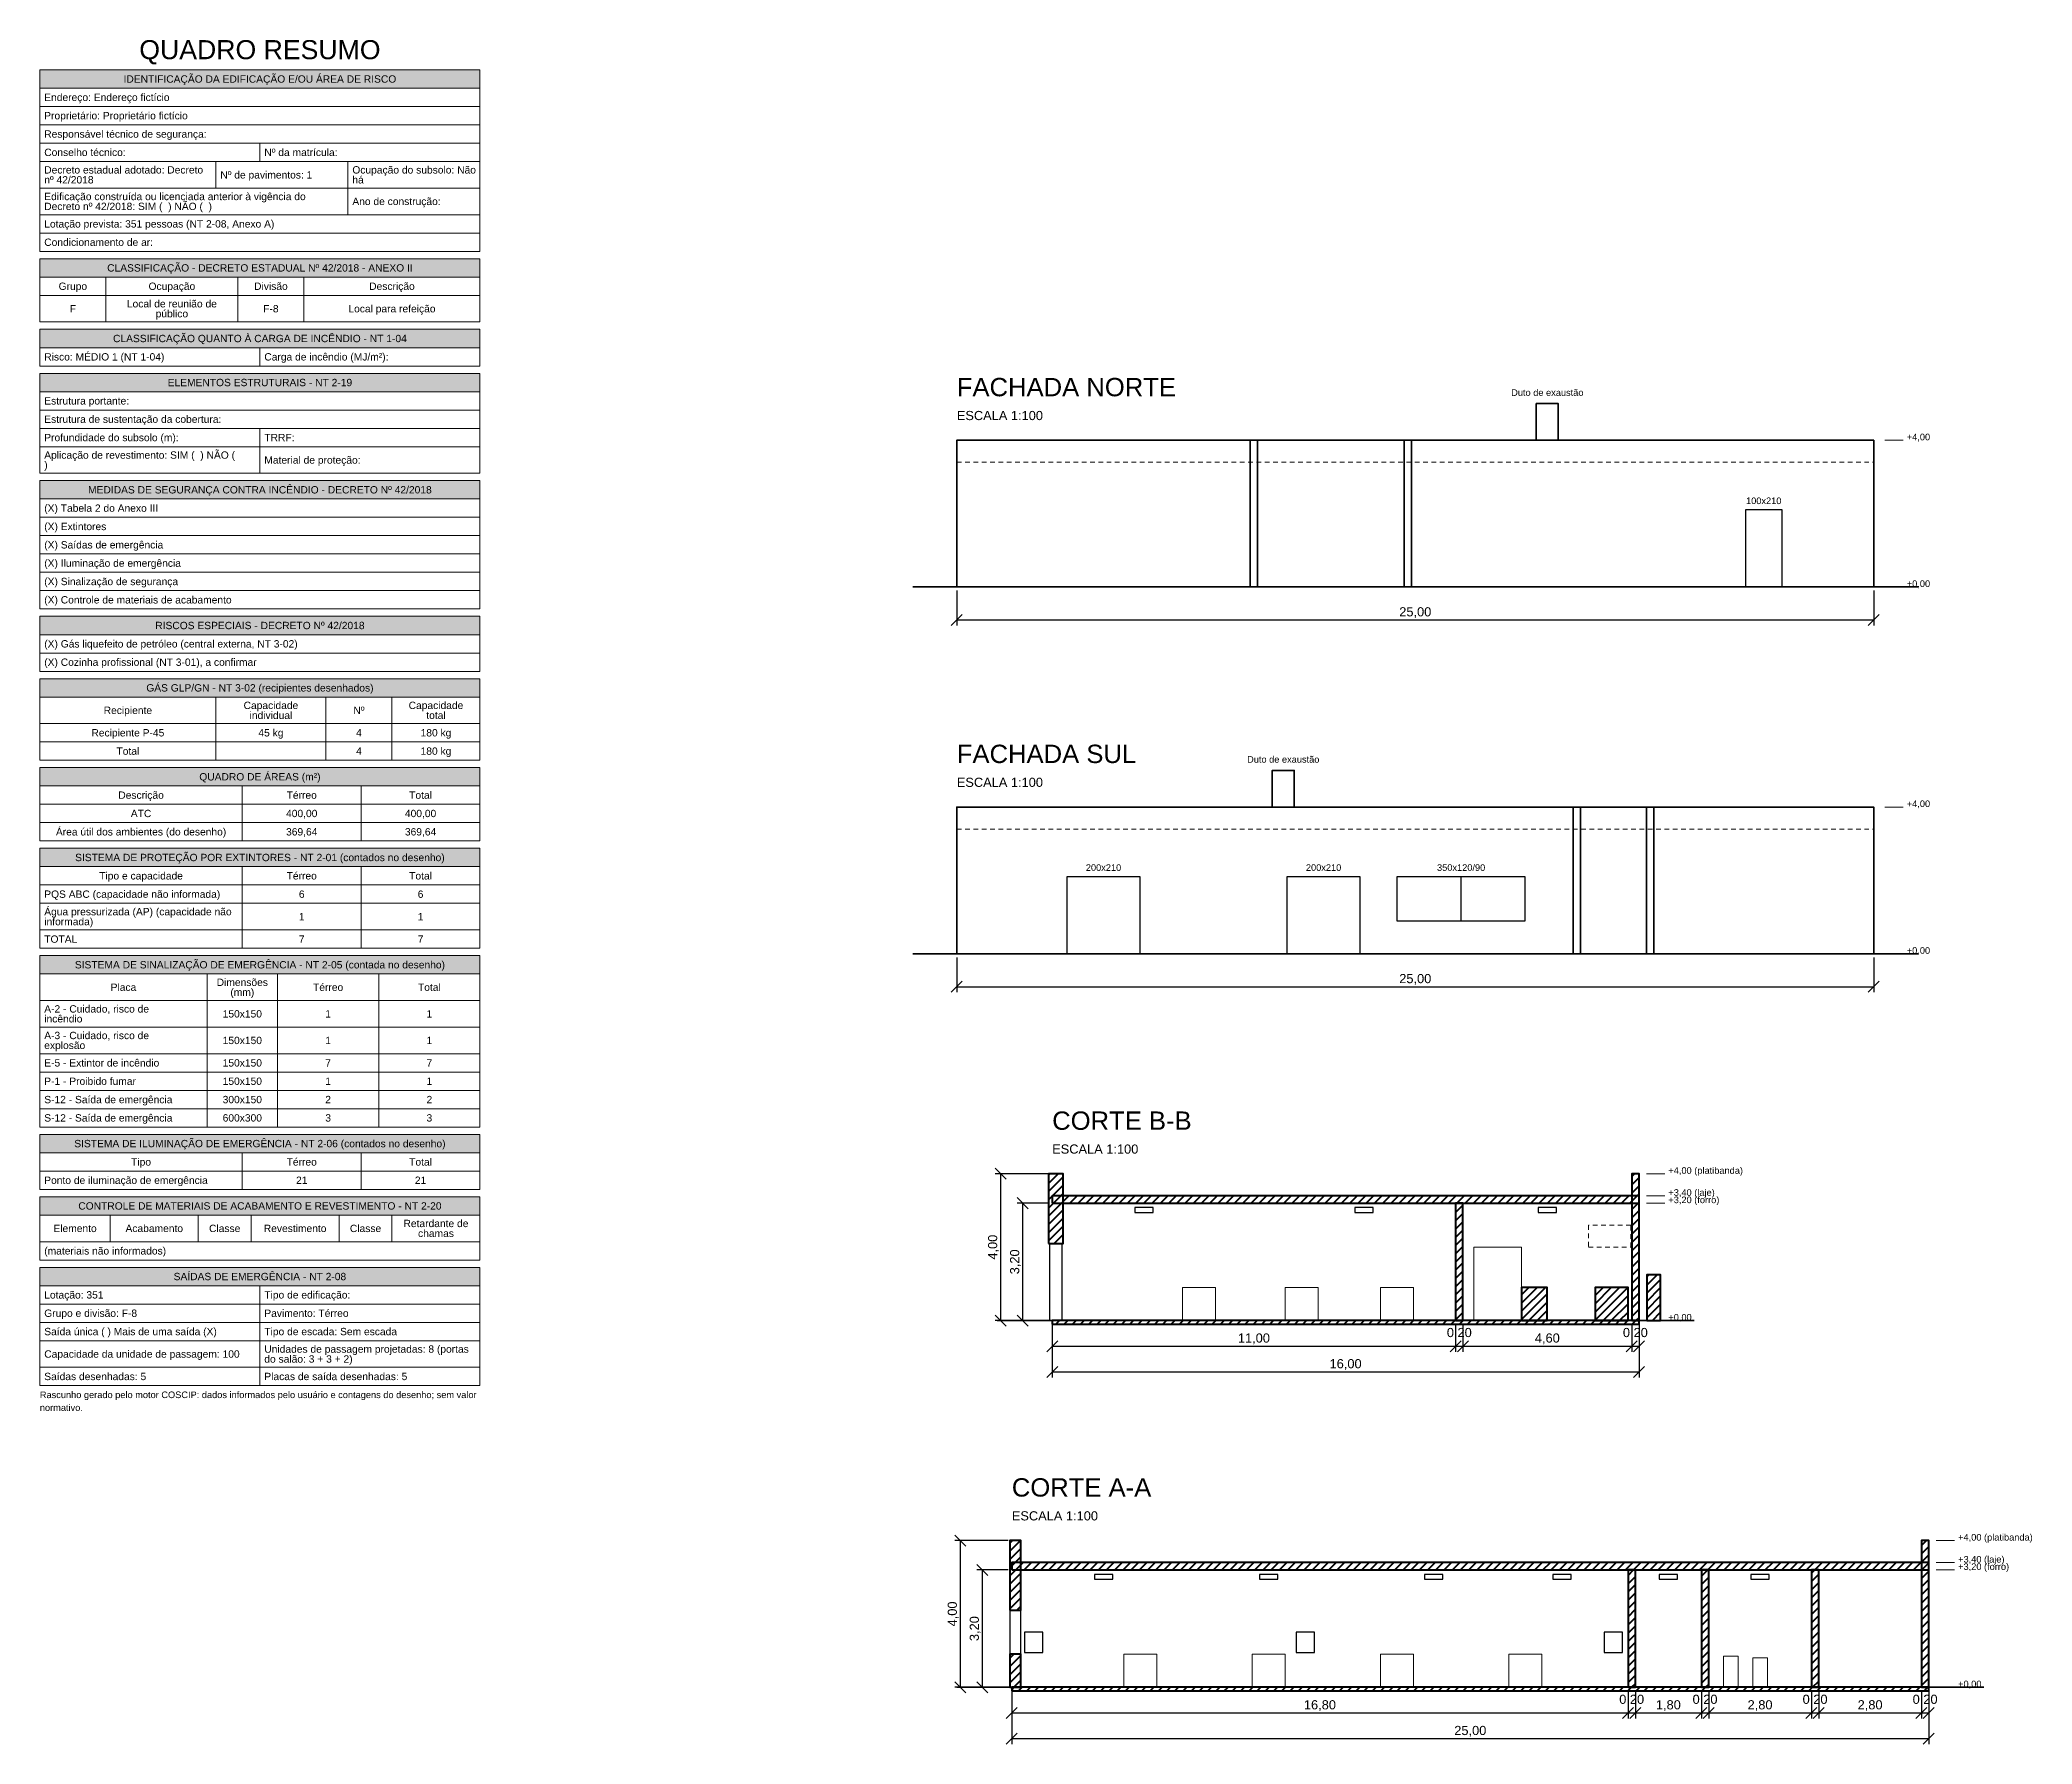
# Model space of a CAD drawing. Header units: metres. Extents: x -2 to 104, y -5 to 45.
# Drawn here: x 50 to 104.3, y -1.6 to 44.9 of the extents above; entities that cross this region are included whole.
import ezdxf
from ezdxf.enums import TextEntityAlignment as Align

# ---------------------------------------------------------------- set-up
doc = ezdxf.new("R2010")
doc.units = ezdxf.units.M
doc.header["$LTSCALE"] = 0.1
doc.linetypes.add('DASHED', pattern=[1.524, 1.27, -0.254])
for name, color, linetype, lineweight in [('QUADRO', 7, 'Continuous', 18), ('VISTA_AUX', 8, 'Continuous', 13), ('VISTA_CONTORNO', 7, 'Continuous', 35), ('VISTA_CORTE', 7, 'Continuous', 50), ('VISTA_COTA', 7, 'Continuous', 13), ('VISTA_ESQ', 5, 'Continuous', 25), ('VISTA_ILUM', 5, 'Continuous', 25), ('VISTA_INCENDIO', 1, 'Continuous', 25), ('VISTA_PORTA', 84, 'Continuous', 25), ('VISTA_TEXTO', 7, 'Continuous', 13)]:
    doc.layers.add(name, color=color, linetype=linetype, lineweight=lineweight)
doc.styles.add('COSCIP-TEXTO', font='arial.ttf')
doc.dimstyles.new('COSCIP-100', dxfattribs={"dimtxt": 0.25, "dimasz": 2.5, "dimexe": 0.15, "dimexo": 0.1, "dimgap": 0.075, "dimtad": 1, "dimzin": 0, "dimtxsty": 'COSCIP-TEXTO', "dimtsz": 0.15, "dimcen": 2.5, "dimclrd": 7, "dimclre": 7, "dimclrt": 7, "dimazin": 3, "dimtfac": 1, "dimtmove": 0, "dimatfit": 3, "dimarcsym": 0})

msp = doc.modelspace()

# ---------------------------------------------------------------- hatches: boundary and pattern name
at = {"layer": 'QUADRO'}
h = msp.add_hatch(color=253, dxfattribs=at)
h.dxf.hatch_style = 1
h.paths.add_polyline_path([(50, 44.1), (62, 44.1), (62, 43.6), (50, 43.6)])
h = msp.add_hatch(color=253, dxfattribs=at)
h.dxf.hatch_style = 1
h.paths.add_polyline_path([(50, 38.95), (62, 38.95), (62, 38.45), (50, 38.45)])
h = msp.add_hatch(color=253, dxfattribs=at)
h.dxf.hatch_style = 1
h.paths.add_polyline_path([(50, 37.025), (62, 37.025), (62, 36.525), (50, 36.525)])
h = msp.add_hatch(color=253, dxfattribs=at)
h.dxf.hatch_style = 1
h.paths.add_polyline_path([(50, 35.825), (62, 35.825), (62, 35.325), (50, 35.325)])
h = msp.add_hatch(color=253, dxfattribs=at)
h.dxf.hatch_style = 1
h.paths.add_polyline_path([(50, 32.9), (62, 32.9), (62, 32.4), (50, 32.4)])
h = msp.add_hatch(color=253, dxfattribs=at)
h.dxf.hatch_style = 1
h.paths.add_polyline_path([(50, 29.2), (62, 29.2), (62, 28.7), (50, 28.7)])
h = msp.add_hatch(color=253, dxfattribs=at)
h.dxf.hatch_style = 1
h.paths.add_polyline_path([(50, 27.5), (62, 27.5), (62, 27), (50, 27)])
h = msp.add_hatch(color=253, dxfattribs=at)
h.dxf.hatch_style = 1
h.paths.add_polyline_path([(50, 25.075), (62, 25.075), (62, 24.575), (50, 24.575)])
h = msp.add_hatch(color=253, dxfattribs=at)
h.dxf.hatch_style = 1
h.paths.add_polyline_path([(50, 22.875), (62, 22.875), (62, 22.375), (50, 22.375)])
h = msp.add_hatch(color=253, dxfattribs=at)
h.dxf.hatch_style = 1
h.paths.add_polyline_path([(50, 19.95), (62, 19.95), (62, 19.45), (50, 19.45)])
h = msp.add_hatch(color=253, dxfattribs=at)
h.dxf.hatch_style = 1
h.paths.add_polyline_path([(50, 15.075), (62, 15.075), (62, 14.575), (50, 14.575)])
h = msp.add_hatch(color=253, dxfattribs=at)
h.dxf.hatch_style = 1
h.paths.add_polyline_path([(50, 13.375), (62, 13.375), (62, 12.875), (50, 12.875)])
h = msp.add_hatch(color=253, dxfattribs=at)
h.dxf.hatch_style = 1
h.paths.add_polyline_path([(50, 11.45), (62, 11.45), (62, 10.95), (50, 10.95)])
at = {"layer": 'VISTA_CORTE'}
h = msp.add_hatch(dxfattribs=at)
h.set_pattern_fill('ANSI31', scale=0.05)
h.paths.add_polyline_path([(77.5, 12.1), (77.9, 12.1), (77.9, 14), (77.5, 14)])
h = msp.add_hatch(dxfattribs=at)
h.set_pattern_fill('ANSI31', scale=0.05)
h.paths.add_polyline_path([(93.4, 10), (93.6, 10), (93.6, 14), (93.4, 14)])
h = msp.add_hatch(dxfattribs=at)
h.set_pattern_fill('ANSI31', scale=0.05)
h.paths.add_polyline_path([(77.6, 13.2), (93.6, 13.2), (93.6, 13.4), (77.6, 13.4)])
h = msp.add_hatch(dxfattribs=at)
h.set_pattern_fill('ANSI31', scale=0.05)
h.paths.add_polyline_path([(88.6, 10), (88.8, 10), (88.8, 13.2), (88.6, 13.2)])
h = msp.add_hatch(dxfattribs=at)
h.set_pattern_fill('ANSI31', scale=0.05)
h.paths.add_polyline_path([(90.4, 10), (91.1, 10), (91.1, 10.9), (90.4, 10.9)])
h = msp.add_hatch(dxfattribs=at)
h.set_pattern_fill('ANSI31', scale=0.05)
h.paths.add_polyline_path([(92.4, 10), (93.3, 10), (93.3, 10.9), (92.4, 10.9)])
h = msp.add_hatch(dxfattribs=at)
h.set_pattern_fill('ANSI31', scale=0.05)
h.paths.add_polyline_path([(93.81, 10), (94.19, 10), (94.19, 11.25), (93.81, 11.25)])
h = msp.add_hatch(dxfattribs=at)
h.set_pattern_fill('ANSI31', scale=0.05)
h.paths.add_polyline_path([(77.6, 9.9), (93.6, 9.9), (93.6, 10), (77.6, 10)])
h = msp.add_hatch(dxfattribs=at)
h.set_pattern_fill('ANSI31', scale=0.05)
h.paths.add_polyline_path([(76.45, 2.1), (76.75, 2.1), (76.75, 4), (76.45, 4)])
h = msp.add_hatch(dxfattribs=at)
h.set_pattern_fill('ANSI31', scale=0.05)
h.paths.add_polyline_path([(101.3, 0), (101.5, 0), (101.5, 4), (101.3, 4)])
h = msp.add_hatch(dxfattribs=at)
h.set_pattern_fill('ANSI31', scale=0.05)
h.paths.add_polyline_path([(76.5, 3.2), (101.5, 3.2), (101.5, 3.4), (76.5, 3.4)])
h = msp.add_hatch(dxfattribs=at)
h.set_pattern_fill('ANSI31', scale=0.05)
h.paths.add_polyline_path([(93.3, 0), (93.5, 0), (93.5, 3.2), (93.3, 3.2)])
h = msp.add_hatch(dxfattribs=at)
h.set_pattern_fill('ANSI31', scale=0.05)
h.paths.add_polyline_path([(95.3, 0), (95.5, 0), (95.5, 3.2), (95.3, 3.2)])
h = msp.add_hatch(dxfattribs=at)
h.set_pattern_fill('ANSI31', scale=0.05)
h.paths.add_polyline_path([(98.3, 0), (98.5, 0), (98.5, 3.2), (98.3, 3.2)])
h = msp.add_hatch(dxfattribs=at)
h.set_pattern_fill('ANSI31', scale=0.05)
h.paths.add_polyline_path([(76.45, 0), (76.75, 0), (76.75, 0.9), (76.45, 0.9)])
h = msp.add_hatch(dxfattribs=at)
h.set_pattern_fill('ANSI31', scale=0.05)
h.paths.add_polyline_path([(76.5, -0.1), (101.5, -0.1), (101.5, 0), (76.5, 0)])

# ---------------------------------------------------------------- linework, layer by layer
at = {"layer": 'QUADRO'}
for p, q in [((50, 44.1), (62, 44.1)), ((50, 44.1), (50, 43.6)), ((62, 44.1), (62, 43.6)), ((50, 43.6), (62, 43.6)), ((50, 43.6), (62, 43.6)), ((50, 43.6), (50, 43.1)), ((62, 43.6), (62, 43.1)), ((50, 43.1), (62, 43.1)), ((50, 43.1), (62, 43.1)), ((50, 43.1), (50, 42.6)), ((62, 43.1), (62, 42.6)), ((50, 42.6), (62, 42.6)), ((50, 42.6), (62, 42.6)), ((50, 42.6), (50, 42.1)), ((62, 42.6), (62, 42.1)), ((50, 42.1), (62, 42.1)), ((50, 42.1), (62, 42.1)), ((50, 42.1), (50, 41.6)), ((56, 42.1), (56, 41.6)), ((62, 42.1), (62, 41.6)), ((50, 41.6), (62, 41.6)), ((50, 41.6), (62, 41.6)), ((50, 41.6), (50, 40.875)), ((54.8, 41.6), (54.8, 40.875)), ((58.4, 41.6), (58.4, 40.875)), ((62, 41.6), (62, 40.875)), ((50, 40.875), (62, 40.875)), ((50, 40.875), (62, 40.875)), ((50, 40.875), (50, 40.15)), ((58.4, 40.875), (58.4, 40.15)), ((62, 40.875), (62, 40.15)), ((50, 40.15), (62, 40.15)), ((50, 40.15), (62, 40.15)), ((50, 40.15), (50, 39.65)), ((62, 40.15), (62, 39.65)), ((50, 39.65), (62, 39.65)), ((50, 39.65), (62, 39.65)), ((50, 39.65), (50, 39.15)), ((50, 39.15), (62, 39.15)), ((62, 39.65), (62, 39.15)), ((50, 38.95), (62, 38.95)), ((50, 38.95), (50, 38.45)), ((62, 38.95), (62, 38.45)), ((50, 38.45), (62, 38.45)), ((50, 38.45), (62, 38.45)), ((50, 38.45), (50, 37.95)), ((51.8, 38.45), (51.8, 37.95)), ((55.4, 38.45), (55.4, 37.95)), ((57.2, 38.45), (57.2, 37.95)), ((62, 38.45), (62, 37.95)), ((50, 37.95), (62, 37.95)), ((50, 37.95), (62, 37.95)), ((50, 37.95), (50, 37.225)), ((51.8, 37.95), (51.8, 37.225)), ((55.4, 37.95), (55.4, 37.225)), ((57.2, 37.95), (57.2, 37.225)), ((62, 37.95), (62, 37.225)), ((50, 37.225), (62, 37.225)), ((50, 37.025), (62, 37.025)), ((50, 37.025), (50, 36.525)), ((62, 37.025), (62, 36.525)), ((50, 36.525), (62, 36.525)), ((50, 36.525), (62, 36.525)), ((50, 36.525), (50, 36.025)), ((56, 36.525), (56, 36.025)), ((62, 36.525), (62, 36.025)), ((50, 36.025), (62, 36.025)), ((50, 35.825), (62, 35.825)), ((50, 35.825), (50, 35.325)), ((50, 35.325), (62, 35.325)), ((50, 35.325), (62, 35.325)), ((50, 35.325), (50, 34.825)), ((62, 35.825), (62, 35.325)), ((62, 35.325), (62, 34.825)), ((50, 34.825), (62, 34.825)), ((50, 34.825), (62, 34.825)), ((50, 34.825), (50, 34.325)), ((62, 34.825), (62, 34.325)), ((50, 34.325), (62, 34.325)), ((50, 34.325), (62, 34.325)), ((50, 34.325), (50, 33.825)), ((56, 34.325), (56, 33.825)), ((62, 34.325), (62, 33.825)), ((50, 33.825), (62, 33.825)), ((50, 33.825), (62, 33.825)), ((50, 33.825), (50, 33.1)), ((56, 33.825), (56, 33.1)), ((62, 33.825), (62, 33.1)), ((50, 33.1), (62, 33.1)), ((50, 32.9), (62, 32.9)), ((50, 32.9), (50, 32.4)), ((62, 32.9), (62, 32.4)), ((50, 32.4), (62, 32.4)), ((50, 32.4), (62, 32.4)), ((50, 32.4), (50, 31.9)), ((62, 32.4), (62, 31.9)), ((50, 31.9), (62, 31.9)), ((50, 31.9), (62, 31.9)), ((50, 31.9), (50, 31.4)), ((62, 31.9), (62, 31.4)), ((50, 31.4), (62, 31.4)), ((50, 31.4), (62, 31.4)), ((50, 31.4), (50, 30.9)), ((62, 31.4), (62, 30.9)), ((50, 30.9), (62, 30.9)), ((50, 30.9), (62, 30.9)), ((50, 30.9), (50, 30.4)), ((62, 30.9), (62, 30.4)), ((50, 30.4), (62, 30.4)), ((50, 30.4), (62, 30.4)), ((50, 30.4), (50, 29.9)), ((50, 29.9), (62, 29.9)), ((50, 29.9), (62, 29.9)), ((50, 29.9), (50, 29.4)), ((62, 30.4), (62, 29.9)), ((62, 29.9), (62, 29.4)), ((50, 29.4), (62, 29.4)), ((50, 29.2), (62, 29.2)), ((50, 29.2), (50, 28.7)), ((62, 29.2), (62, 28.7)), ((50, 28.7), (62, 28.7)), ((50, 28.7), (62, 28.7)), ((50, 28.7), (50, 28.2)), ((62, 28.7), (62, 28.2)), ((50, 28.2), (62, 28.2)), ((50, 28.2), (62, 28.2)), ((50, 28.2), (50, 27.7)), ((62, 28.2), (62, 27.7)), ((50, 27.7), (62, 27.7)), ((50, 27.5), (62, 27.5)), ((50, 27.5), (50, 27)), ((62, 27.5), (62, 27)), ((50, 27), (62, 27)), ((50, 27), (62, 27)), ((50, 27), (50, 26.275)), ((54.8, 27), (54.8, 26.275)), ((57.8, 27), (57.8, 26.275)), ((59.6, 27), (59.6, 26.275)), ((62, 27), (62, 26.275)), ((50, 26.275), (62, 26.275)), ((50, 26.275), (62, 26.275)), ((50, 26.275), (50, 25.775)), ((54.8, 26.275), (54.8, 25.775)), ((57.8, 26.275), (57.8, 25.775)), ((59.6, 26.275), (59.6, 25.775)), ((62, 26.275), (62, 25.775)), ((50, 25.775), (62, 25.775)), ((50, 25.775), (62, 25.775)), ((50, 25.775), (50, 25.275)), ((54.8, 25.775), (54.8, 25.275)), ((57.8, 25.775), (57.8, 25.275)), ((59.6, 25.775), (59.6, 25.275)), ((62, 25.775), (62, 25.275)), ((50, 25.275), (62, 25.275)), ((50, 25.075), (62, 25.075)), ((50, 25.075), (50, 24.575)), ((62, 25.075), (62, 24.575)), ((50, 24.575), (62, 24.575)), ((50, 24.575), (62, 24.575)), ((50, 24.575), (50, 24.075)), ((55.52, 24.575), (55.52, 24.075)), ((58.76, 24.575), (58.76, 24.075)), ((62, 24.575), (62, 24.075)), ((50, 24.075), (62, 24.075)), ((50, 24.075), (62, 24.075)), ((50, 24.075), (50, 23.575)), ((55.52, 24.075), (55.52, 23.575)), ((58.76, 24.075), (58.76, 23.575)), ((62, 24.075), (62, 23.575)), ((50, 23.575), (62, 23.575)), ((50, 23.575), (62, 23.575)), ((50, 23.575), (50, 23.075)), ((55.52, 23.575), (55.52, 23.075)), ((58.76, 23.575), (58.76, 23.075)), ((62, 23.575), (62, 23.075)), ((50, 23.075), (62, 23.075)), ((50, 22.875), (62, 22.875)), ((50, 22.875), (50, 22.375)), ((62, 22.875), (62, 22.375)), ((50, 22.375), (62, 22.375)), ((50, 22.375), (62, 22.375)), ((50, 22.375), (50, 21.875)), ((55.52, 22.375), (55.52, 21.875)), ((58.76, 22.375), (58.76, 21.875)), ((62, 22.375), (62, 21.875)), ((50, 21.875), (62, 21.875)), ((50, 21.875), (62, 21.875)), ((50, 21.875), (50, 21.375)), ((55.52, 21.875), (55.52, 21.375)), ((58.76, 21.875), (58.76, 21.375)), ((62, 21.875), (62, 21.375)), ((50, 21.375), (62, 21.375)), ((50, 21.375), (62, 21.375)), ((50, 21.375), (50, 20.65)), ((55.52, 21.375), (55.52, 20.65)), ((58.76, 21.375), (58.76, 20.65)), ((62, 21.375), (62, 20.65)), ((50, 20.65), (62, 20.65)), ((50, 20.65), (62, 20.65)), ((50, 20.65), (50, 20.15)), ((55.52, 20.65), (55.52, 20.15)), ((58.76, 20.65), (58.76, 20.15)), ((62, 20.65), (62, 20.15)), ((50, 20.15), (62, 20.15)), ((50, 19.95), (62, 19.95)), ((50, 19.95), (50, 19.45)), ((62, 19.95), (62, 19.45)), ((50, 19.45), (62, 19.45)), ((50, 19.45), (62, 19.45)), ((50, 19.45), (50, 18.725)), ((54.56, 19.45), (54.56, 18.725)), ((56.48, 19.45), (56.48, 18.725)), ((59.24, 19.45), (59.24, 18.725)), ((62, 19.45), (62, 18.725)), ((50, 18.725), (62, 18.725)), ((50, 18.725), (62, 18.725)), ((50, 18.725), (50, 18)), ((54.56, 18.725), (54.56, 18)), ((56.48, 18.725), (56.48, 18)), ((59.24, 18.725), (59.24, 18)), ((62, 18.725), (62, 18)), ((50, 18), (62, 18)), ((50, 18), (62, 18)), ((50, 18), (50, 17.275)), ((54.56, 18), (54.56, 17.275)), ((56.48, 18), (56.48, 17.275)), ((59.24, 18), (59.24, 17.275)), ((62, 18), (62, 17.275)), ((50, 17.275), (62, 17.275)), ((50, 17.275), (62, 17.275)), ((50, 17.275), (50, 16.775)), ((54.56, 17.275), (54.56, 16.775)), ((56.48, 17.275), (56.48, 16.775)), ((59.24, 17.275), (59.24, 16.775)), ((62, 17.275), (62, 16.775)), ((50, 16.775), (62, 16.775)), ((50, 16.775), (62, 16.775)), ((50, 16.775), (50, 16.275)), ((54.56, 16.775), (54.56, 16.275)), ((56.48, 16.775), (56.48, 16.275)), ((59.24, 16.775), (59.24, 16.275)), ((62, 16.775), (62, 16.275)), ((50, 16.275), (62, 16.275)), ((50, 16.275), (62, 16.275)), ((50, 16.275), (50, 15.775)), ((50, 15.775), (62, 15.775)), ((50, 15.775), (62, 15.775)), ((50, 15.775), (50, 15.275)), ((54.56, 16.275), (54.56, 15.775)), ((54.56, 15.775), (54.56, 15.275)), ((56.48, 16.275), (56.48, 15.775)), ((56.48, 15.775), (56.48, 15.275)), ((59.24, 16.275), (59.24, 15.775)), ((59.24, 15.775), (59.24, 15.275)), ((62, 16.275), (62, 15.775)), ((62, 15.775), (62, 15.275)), ((50, 15.275), (62, 15.275)), ((50, 15.075), (62, 15.075)), ((50, 15.075), (50, 14.575)), ((62, 15.075), (62, 14.575)), ((50, 14.575), (62, 14.575)), ((50, 14.575), (62, 14.575)), ((50, 14.575), (50, 14.075)), ((55.52, 14.575), (55.52, 14.075)), ((58.76, 14.575), (58.76, 14.075)), ((62, 14.575), (62, 14.075)), ((50, 14.075), (62, 14.075)), ((50, 14.075), (62, 14.075)), ((50, 14.075), (50, 13.575)), ((55.52, 14.075), (55.52, 13.575)), ((58.76, 14.075), (58.76, 13.575)), ((62, 14.075), (62, 13.575)), ((50, 13.575), (62, 13.575)), ((50, 13.375), (62, 13.375)), ((50, 13.375), (50, 12.875)), ((62, 13.375), (62, 12.875)), ((50, 12.875), (62, 12.875)), ((50, 12.875), (62, 12.875)), ((50, 12.875), (50, 12.15)), ((51.92, 12.875), (51.92, 12.15)), ((54.32, 12.875), (54.32, 12.15)), ((55.76, 12.875), (55.76, 12.15)), ((58.16, 12.875), (58.16, 12.15)), ((59.6, 12.875), (59.6, 12.15)), ((62, 12.875), (62, 12.15)), ((50, 12.15), (62, 12.15)), ((50, 12.15), (62, 12.15)), ((50, 12.15), (50, 11.65)), ((62, 12.15), (62, 11.65)), ((50, 11.65), (62, 11.65)), ((50, 11.45), (62, 11.45)), ((50, 11.45), (50, 10.95)), ((62, 11.45), (62, 10.95)), ((50, 10.95), (62, 10.95)), ((50, 10.95), (62, 10.95)), ((50, 10.95), (50, 10.45)), ((56, 10.95), (56, 10.45)), ((62, 10.95), (62, 10.45)), ((50, 10.45), (62, 10.45)), ((50, 10.45), (62, 10.45)), ((50, 10.45), (50, 9.95)), ((56, 10.45), (56, 9.95)), ((62, 10.45), (62, 9.95)), ((50, 9.95), (62, 9.95)), ((50, 9.95), (62, 9.95)), ((50, 9.95), (50, 9.45)), ((56, 9.95), (56, 9.45)), ((62, 9.95), (62, 9.45)), ((50, 9.45), (62, 9.45)), ((50, 9.45), (62, 9.45)), ((50, 9.45), (50, 8.725)), ((56, 9.45), (56, 8.725)), ((62, 9.45), (62, 8.725)), ((50, 8.725), (62, 8.725)), ((50, 8.725), (62, 8.725)), ((50, 8.725), (50, 8.225)), ((56, 8.725), (56, 8.225)), ((62, 8.725), (62, 8.225)), ((50, 8.225), (62, 8.225))]:
    msp.add_line(p, q, dxfattribs=at)
at = {"layer": 'VISTA_AUX'}
for p, q in [((100.3, 34), (100.8, 34)), ((100.3, 30), (100.8, 30)), ((100.3, 24), (100.8, 24)), ((100.3, 20), (100.8, 20)), ((93.8, 14), (94.3, 14)), ((93.8, 13.4), (94.3, 13.4)), ((93.8, 13.2), (94.3, 13.2)), ((93.8, 10), (94.3, 10)), ((101.7, 4), (102.2, 4)), ((101.7, 3.4), (102.2, 3.4)), ((101.7, 3.2), (102.2, 3.2)), ((101.7, 0), (102.2, 0))]:
    msp.add_line(p, q, dxfattribs=at)
at = {"layer": 'VISTA_AUX', "linetype": 'DASHED'}
for p, q in [((75, 33.4), (100, 33.4)), ((75, 23.4), (100, 23.4))]:
    msp.add_line(p, q, dxfattribs=at)
msp.add_lwpolyline([(92.225, 12), (93.375, 12), (93.375, 12.6), (92.225, 12.6)], close=True, dxfattribs=at)
at = {"layer": 'VISTA_AUX'}
for points in [[(89.1, 10), (90.4, 10), (90.4, 12), (89.1, 12)], [(81.15, 10), (82.05, 10), (82.05, 10.9), (81.15, 10.9)], [(83.95, 10), (84.85, 10), (84.85, 10.9), (83.95, 10.9)], [(86.55, 10), (87.45, 10), (87.45, 10.9), (86.55, 10.9)], [(92.4, 10), (93.3, 10), (93.3, 10.9), (92.4, 10.9)], [(93.81, 10), (94.19, 10), (94.19, 11.25), (93.81, 11.25)], [(93.81, 10), (94.19, 10), (94.19, 11.25), (93.81, 11.25)], [(79.55, 0), (80.45, 0), (80.45, 0.9), (79.55, 0.9)], [(83.05, 0), (83.95, 0), (83.95, 0.9), (83.05, 0.9)], [(86.55, 0), (87.45, 0), (87.45, 0.9), (86.55, 0.9)], [(90.05, 0), (90.95, 0), (90.95, 0.9), (90.05, 0.9)], [(95.9, 0), (96.3, 0), (96.3, 0.85), (95.9, 0.85)], [(96.7, 0), (97.1, 0), (97.1, 0.8), (96.7, 0.8)]]:
    msp.add_lwpolyline(points, close=True, dxfattribs=at)
at = {"layer": 'VISTA_CONTORNO'}
for p, q in [((73.8, 30), (101.2, 30)), ((73.8, 20), (101.2, 20)), ((76.1, 10), (95.1, 10)), ((75, 0), (103, 0))]:
    msp.add_line(p, q, dxfattribs=at)
for points in [[(90.8, 34), (91.4, 34), (91.4, 35), (90.8, 35)], [(75, 30), (83, 30), (83, 34), (75, 34)], [(83, 30), (83.2, 30), (83.2, 34), (83, 34)], [(83.2, 30), (87.2, 30), (87.2, 34), (83.2, 34)], [(87.2, 30), (87.4, 30), (87.4, 34), (87.2, 34)], [(87.4, 30), (100, 30), (100, 34), (87.4, 34)], [(83.6, 24), (84.2, 24), (84.2, 25), (83.6, 25)], [(75, 20), (91.8, 20), (91.8, 24), (75, 24)], [(91.8, 20), (92, 20), (92, 24), (91.8, 24)], [(92, 20), (93.8, 20), (93.8, 24), (92, 24)], [(93.8, 20), (94, 20), (94, 24), (93.8, 24)], [(94, 20), (100, 20), (100, 24), (94, 24)]]:
    msp.add_lwpolyline(points, close=True, dxfattribs=at)
at = {"layer": 'VISTA_CORTE'}
for points in [[(77.5, 12.1), (77.9, 12.1), (77.9, 14), (77.5, 14)], [(93.4, 10), (93.6, 10), (93.6, 14), (93.4, 14)], [(77.6, 13.2), (93.6, 13.2), (93.6, 13.4), (77.6, 13.4)], [(88.6, 10), (88.8, 10), (88.8, 13.2), (88.6, 13.2)], [(90.4, 10), (91.1, 10), (91.1, 10.9), (90.4, 10.9)], [(92.4, 10), (93.3, 10), (93.3, 10.9), (92.4, 10.9)], [(93.81, 10), (94.19, 10), (94.19, 11.25), (93.81, 11.25)], [(77.6, 9.9), (93.6, 9.9), (93.6, 10), (77.6, 10)], [(76.45, 2.1), (76.75, 2.1), (76.75, 4), (76.45, 4)], [(101.3, 0), (101.5, 0), (101.5, 4), (101.3, 4)], [(76.5, 3.2), (101.5, 3.2), (101.5, 3.4), (76.5, 3.4)], [(93.3, 0), (93.5, 0), (93.5, 3.2), (93.3, 3.2)], [(95.3, 0), (95.5, 0), (95.5, 3.2), (95.3, 3.2)], [(98.3, 0), (98.5, 0), (98.5, 3.2), (98.3, 3.2)], [(76.45, 0), (76.75, 0), (76.75, 0.9), (76.45, 0.9)], [(76.5, -0.1), (101.5, -0.1), (101.5, 0), (76.5, 0)]]:
    msp.add_lwpolyline(points, close=True, dxfattribs=at)
at = {"layer": 'VISTA_ESQ'}
msp.add_line((88.75, 20.9), (88.75, 22.1), dxfattribs=at)
for points in [[(87, 20.9), (90.5, 20.9), (90.5, 22.1), (87, 22.1)], [(76.45, 0.9), (76.75, 0.9), (76.75, 2.1), (76.45, 2.1)]]:
    msp.add_lwpolyline(points, close=True, dxfattribs=at)
at = {"layer": 'VISTA_ILUM'}
for points in [[(79.85, 12.95), (80.35, 12.95), (80.35, 13.08), (79.85, 13.08)], [(85.85, 12.95), (86.35, 12.95), (86.35, 13.08), (85.85, 13.08)], [(90.85, 12.95), (91.35, 12.95), (91.35, 13.08), (90.85, 13.08)], [(78.75, 2.95), (79.25, 2.95), (79.25, 3.08), (78.75, 3.08)], [(83.25, 2.95), (83.75, 2.95), (83.75, 3.08), (83.25, 3.08)], [(87.75, 2.95), (88.25, 2.95), (88.25, 3.08), (87.75, 3.08)], [(91.25, 2.95), (91.75, 2.95), (91.75, 3.08), (91.25, 3.08)], [(94.15, 2.95), (94.65, 2.95), (94.65, 3.08), (94.15, 3.08)], [(96.65, 2.95), (97.15, 2.95), (97.15, 3.08), (96.65, 3.08)]]:
    msp.add_lwpolyline(points, close=True, dxfattribs=at)
at = {"layer": 'VISTA_INCENDIO'}
for points in [[(76.85, 0.95), (77.35, 0.95), (77.35, 1.5), (76.85, 1.5)], [(84.25, 0.95), (84.75, 0.95), (84.75, 1.5), (84.25, 1.5)], [(92.65, 0.95), (93.15, 0.95), (93.15, 1.5), (92.65, 1.5)]]:
    msp.add_lwpolyline(points, close=True, dxfattribs=at)
at = {"layer": 'VISTA_PORTA'}
for points in [[(96.5, 30), (97.5, 30), (97.5, 32.1), (96.5, 32.1)], [(78, 20), (80, 20), (80, 22.1), (78, 22.1)], [(84, 20), (86, 20), (86, 22.1), (84, 22.1)], [(77.53, 10), (77.87, 10), (77.87, 12.1), (77.53, 12.1)]]:
    msp.add_lwpolyline(points, close=True, dxfattribs=at)

# ---------------------------------------------------------------- texts
at = {"layer": 'QUADRO', "style": 'COSCIP-TEXTO'}
for s, height, p in [('QUADRO RESUMO', 0.52, (56, 44.65)), ('IDENTIFICAÇÃO DA EDIFICAÇÃO E/OU ÁREA DE RISCO', 0.2, (56, 43.85)), ('CLASSIFICAÇÃO - DECRETO ESTADUAL Nº 42/2018 - ANEXO II', 0.2, (56, 38.7)), ('Grupo', 0.2, (50.9, 38.2)), ('Ocupação', 0.2, (53.6, 38.2)), ('Divisão', 0.2, (56.3, 38.2)), ('Descrição', 0.2, (59.6, 38.2)), ('F', 0.2, (50.9, 37.587)), ('Local de reunião de', 0.2, (53.6, 37.722)), ('público', 0.2, (53.6, 37.452)), ('F-8', 0.2, (56.3, 37.587)), ('Local para refeição', 0.2, (59.6, 37.587)), ('CLASSIFICAÇÃO QUANTO À CARGA DE INCÊNDIO - NT 1-04', 0.2, (56, 36.775)), ('ELEMENTOS ESTRUTURAIS - NT 2-19', 0.2, (56, 35.575)), ('MEDIDAS DE SEGURANÇA CONTRA INCÊNDIO - DECRETO Nº 42/2018', 0.2, (56, 32.65)), ('RISCOS ESPECIAIS - DECRETO Nº 42/2018', 0.2, (56, 28.95)), ('GÁS GLP/GN - NT 3-02 (recipientes desenhados)', 0.2, (56, 27.25)), ('Recipiente', 0.2, (52.4, 26.637)), ('Capacidade', 0.2, (56.3, 26.772)), ('Nº', 0.2, (58.7, 26.637)), ('Capacidade', 0.2, (60.8, 26.772)), ('Recipiente P-45', 0.2, (52.4, 26.025)), ('individual', 0.2, (56.3, 26.502)), ('45 kg', 0.2, (56.3, 26.025)), ('4', 0.2, (58.7, 26.025)), ('180 kg', 0.2, (60.8, 26.025)), ('total', 0.2, (60.8, 26.502)), ('Total', 0.2, (52.4, 25.525)), ('4', 0.2, (58.7, 25.525)), ('180 kg', 0.2, (60.8, 25.525)), ('QUADRO DE ÁREAS (m²)', 0.2, (56, 24.825)), ('Descrição', 0.2, (52.76, 24.325)), ('ATC', 0.2, (52.76, 23.825)), ('400,00', 0.2, (57.14, 23.825)), ('Térreo', 0.2, (57.14, 24.325)), ('400,00', 0.2, (60.38, 23.825)), ('Total', 0.2, (60.38, 24.325)), ('Área útil dos ambientes (do desenho)', 0.2, (52.76, 23.325)), ('369,64', 0.2, (57.14, 23.325)), ('369,64', 0.2, (60.38, 23.325)), ('SISTEMA DE PROTEÇÃO POR EXTINTORES - NT 2-01 (contados no desenho)', 0.2, (56, 22.625)), ('Tipo e capacidade', 0.2, (52.76, 22.125)), ('Térreo', 0.2, (57.14, 22.125)), ('6', 0.2, (57.14, 21.625)), ('Total', 0.2, (60.38, 22.125)), ('6', 0.2, (60.38, 21.625)), ('1', 0.2, (57.14, 21.012)), ('1', 0.2, (60.38, 21.012)), ('7', 0.2, (57.14, 20.4)), ('7', 0.2, (60.38, 20.4)), ('SISTEMA DE SINALIZAÇÃO DE EMERGÊNCIA - NT 2-05 (contada no desenho)', 0.2, (56, 19.7)), ('Placa', 0.2, (52.28, 19.087)), ('Dimensões', 0.2, (55.52, 19.222)), ('(mm)', 0.2, (55.52, 18.952)), ('Térreo', 0.2, (57.86, 19.087)), ('Total', 0.2, (60.62, 19.087)), ('150x150', 0.2, (55.52, 18.362)), ('1', 0.2, (57.86, 18.362)), ('1', 0.2, (60.62, 18.362)), ('150x150', 0.2, (55.52, 17.637)), ('1', 0.2, (57.86, 17.637)), ('1', 0.2, (60.62, 17.637)), ('150x150', 0.2, (55.52, 17.025)), ('7', 0.2, (57.86, 17.025)), ('7', 0.2, (60.62, 17.025)), ('150x150', 0.2, (55.52, 16.525)), ('1', 0.2, (57.86, 16.525)), ('1', 0.2, (60.62, 16.525)), ('300x150', 0.2, (55.52, 16.025)), ('2', 0.2, (57.86, 16.025)), ('2', 0.2, (60.62, 16.025)), ('600x300', 0.2, (55.52, 15.525)), ('3', 0.2, (57.86, 15.525)), ('3', 0.2, (60.62, 15.525)), ('SISTEMA DE ILUMINAÇÃO DE EMERGÊNCIA - NT 2-06 (contados no desenho)', 0.2, (56, 14.825)), ('Tipo', 0.2, (52.76, 14.325)), ('Térreo', 0.2, (57.14, 14.325)), ('Total', 0.2, (60.38, 14.325)), ('21', 0.2, (57.14, 13.825)), ('21', 0.2, (60.38, 13.825)), ('CONTROLE DE MATERIAIS DE ACABAMENTO E REVESTIMENTO - NT 2-20', 0.2, (56, 13.125)), ('Elemento', 0.2, (50.96, 12.512)), ('Acabamento', 0.2, (53.12, 12.512)), ('Classe', 0.2, (55.04, 12.512)), ('Revestimento', 0.2, (56.96, 12.512)), ('Classe', 0.2, (58.88, 12.512)), ('Retardante de', 0.2, (60.8, 12.647)), ('chamas', 0.2, (60.8, 12.377)), ('SAÍDAS DE EMERGÊNCIA - NT 2-08', 0.2, (56, 11.2))]:
    msp.add_text(s, height=height, dxfattribs=at).set_placement(p, align=Align.MIDDLE_CENTER)
for s, height, p in [('Endereço: Endereço fictício', 0.2, (50.12, 43.35)), ('Proprietário: Proprietário fictício', 0.2, (50.12, 42.85)), ('Responsável técnico de segurança:', 0.2, (50.12, 42.35)), ('Conselho técnico:', 0.2, (50.12, 41.85)), ('Nº da matrícula:', 0.2, (56.12, 41.85)), ('Decreto estadual adotado: Decreto', 0.2, (50.12, 41.373)), ('Nº de pavimentos: 1', 0.2, (54.92, 41.237)), ('Ocupação do subsolo: Não', 0.2, (58.52, 41.373)), ('nº 42/2018', 0.2, (50.12, 41.102)), ('Edificação construída ou licenciada anterior à vigência do', 0.2, (50.12, 40.647)), ('há', 0.2, (58.52, 41.102)), ('Decreto nº 42/2018: SIM (  ) NÃO (  )', 0.2, (50.12, 40.377)), ('Ano de construção:', 0.2, (58.52, 40.513)), ('Lotação prevista: 351 pessoas (NT 2-08, Anexo A)', 0.2, (50.12, 39.9)), ('Condicionamento de ar:', 0.2, (50.12, 39.4)), ('Risco: MÉDIO 1 (NT 1-04)', 0.2, (50.12, 36.275)), ('Carga de incêndio (MJ/m²):', 0.2, (56.12, 36.275)), ('Estrutura portante:', 0.2, (50.12, 35.075)), ('Estrutura de sustentação da cobertura:', 0.2, (50.12, 34.575)), ('Aplicação de revestimento: SIM (  ) NÃO (', 0.2, (50.12, 33.597)), ('Profundidade do subsolo (m):', 0.2, (50.12, 34.075)), ('TRRF:', 0.2, (56.12, 34.075)), (')', 0.2, (50.12, 33.327)), ('Material de proteção:', 0.2, (56.12, 33.462)), ('(X) Tabela 2 do Anexo III', 0.2, (50.12, 32.15)), ('(X) Extintores', 0.2, (50.12, 31.65)), ('(X) Saídas de emergência', 0.2, (50.12, 31.15)), ('(X) Iluminação de emergência', 0.2, (50.12, 30.65)), ('(X) Sinalização de segurança', 0.2, (50.12, 30.15)), ('(X) Controle de materiais de acabamento', 0.2, (50.12, 29.65)), ('(X) Gás liquefeito de petróleo (central externa, NT 3-02)', 0.2, (50.12, 28.45)), ('(X) Cozinha profissional (NT 3-01), a confirmar', 0.2, (50.12, 27.95)), ('PQS ABC (capacidade não informada)', 0.2, (50.12, 21.625)), ('Água pressurizada (AP) (capacidade não', 0.2, (50.12, 21.147)), ('informada)', 0.2, (50.12, 20.877)), ('TOTAL', 0.2, (50.12, 20.4)), ('A-2 - Cuidado, risco de', 0.2, (50.12, 18.497)), ('incêndio', 0.2, (50.12, 18.227)), ('A-3 - Cuidado, risco de', 0.2, (50.12, 17.772)), ('explosão', 0.2, (50.12, 17.502)), ('E-5 - Extintor de incêndio', 0.2, (50.12, 17.025)), ('P-1 - Proibido fumar', 0.2, (50.12, 16.525)), ('S-12 - Saída de emergência', 0.2, (50.12, 16.025)), ('S-12 - Saída de emergência', 0.2, (50.12, 15.525)), ('Ponto de iluminação de emergência', 0.2, (50.12, 13.825)), ('(materiais não informados)', 0.2, (50.12, 11.9)), ('Lotação: 351', 0.2, (50.12, 10.7)), ('Tipo de edificação:', 0.2, (56.12, 10.7)), ('Saída única ( ) Mais de uma saída (X)', 0.2, (50.12, 9.7)), ('Grupo e divisão: F-8', 0.2, (50.12, 10.2)), ('Tipo de escada: Sem escada', 0.2, (56.12, 9.7)), ('Pavimento: Térreo', 0.2, (56.12, 10.2)), ('Unidades de passagem projetadas: 8 (portas', 0.2, (56.12, 9.222)), ('Capacidade da unidade de passagem: 100', 0.2, (50.12, 9.087)), ('do salão: 3 + 3 + 2)', 0.2, (56.12, 8.952)), ('Saídas desenhadas: 5', 0.2, (50.12, 8.475)), ('Placas de saída desenhadas: 5', 0.2, (56.12, 8.475)), ('normativo.', 0.18, (50, 7.625)), ('Rascunho gerado pelo motor COSCIP: dados informados pelo usuário e contagens do desenho; sem valor', 0.18, (50, 7.975))]:
    msp.add_text(s, height=height, dxfattribs=at).set_placement(p, align=Align.MIDDLE_LEFT)
at = {"layer": 'VISTA_TEXTO', "style": 'COSCIP-TEXTO'}
for s, height, p in [('FACHADA NORTE', 0.5, (75, 35.2)), ('ESCALA 1:100', 0.25, (75, 34.55)), ('+4,00', 0.18, (100.9, 34)), ('+0,00', 0.18, (100.9, 30)), ('FACHADA SUL', 0.5, (75, 25.2)), ('ESCALA 1:100', 0.25, (75, 24.55)), ('+4,00', 0.18, (100.9, 24)), ('+0,00', 0.18, (100.9, 20)), ('CORTE B-B', 0.5, (77.6, 15.2)), ('ESCALA 1:100', 0.25, (77.6, 14.55)), ('+4,00 (platibanda)', 0.18, (94.4, 14)), ('+3,40 (laje)', 0.18, (94.4, 13.4)), ('+3,20 (forro)', 0.18, (94.4, 13.2)), ('+0,00', 0.18, (94.4, 10)), ('CORTE A-A', 0.5, (76.5, 5.2)), ('ESCALA 1:100', 0.25, (76.5, 4.55)), ('+4,00 (platibanda)', 0.18, (102.3, 4)), ('+3,40 (laje)', 0.18, (102.3, 3.4)), ('+3,20 (forro)', 0.18, (102.3, 3.2)), ('+0,00', 0.18, (102.3, 0))]:
    msp.add_text(s, height=height, dxfattribs=at).set_placement(p)
for s, p in [('Duto de exaustão', (91.1, 35.3)), ('100x210', (97, 32.35)), ('Duto de exaustão', (83.9, 25.3)), ('200x210', (79, 22.35)), ('200x210', (85, 22.35)), ('350x120/90', (88.75, 22.35))]:
    msp.add_text(s, height=0.18, dxfattribs=at).set_placement(p, align=Align.MIDDLE_CENTER)

# ---------------------------------------------------------------- dimensions: what is measured, and where the dimension line sits
at = {"layer": 'VISTA_COTA'}
for base, p1, p2 in [((75, 29.1), (75, 30), (100, 30)), ((75, 19.1), (75, 20), (100, 20)), ((77.6, 9.3), (77.6, 10), (88.6, 10)), ((77.6, 8.6), (77.6, 10), (93.6, 10)), ((88.6, 9.3), (88.6, 10), (88.8, 10)), ((88.8, 9.3), (88.8, 10), (93.4, 10)), ((93.4, 9.3), (93.4, 10), (93.6, 10)), ((76.5, -0.7), (76.5, 0), (93.3, 0)), ((76.5, -1.4), (76.5, 0), (101.5, 0)), ((93.3, -0.7), (93.3, 0), (93.5, 0)), ((93.5, -0.7), (93.5, 0), (95.3, 0)), ((95.3, -0.7), (95.3, 0), (95.5, 0)), ((95.5, -0.7), (95.5, 0), (98.3, 0)), ((98.3, -0.7), (98.3, 0), (98.5, 0)), ((98.5, -0.7), (98.5, 0), (101.3, 0)), ((101.3, -0.7), (101.3, 0), (101.5, 0))]:
    msp.add_linear_dim(base=base, p1=p1, p2=p2, dimstyle='COSCIP-100', dxfattribs=at).render()
for base, p1, p2 in [((76.2, 10), (77.6, 10), (77.6, 14)), ((76.8, 10), (77.6, 10), (77.6, 13.2)), ((75.1, 0), (76.5, 0), (76.5, 4)), ((75.7, 0), (76.5, 0), (76.5, 3.2))]:
    msp.add_linear_dim(base=base, p1=p1, p2=p2, angle=90, dimstyle='COSCIP-100', dxfattribs=at).render()

doc.saveas('drawing.dxf')
